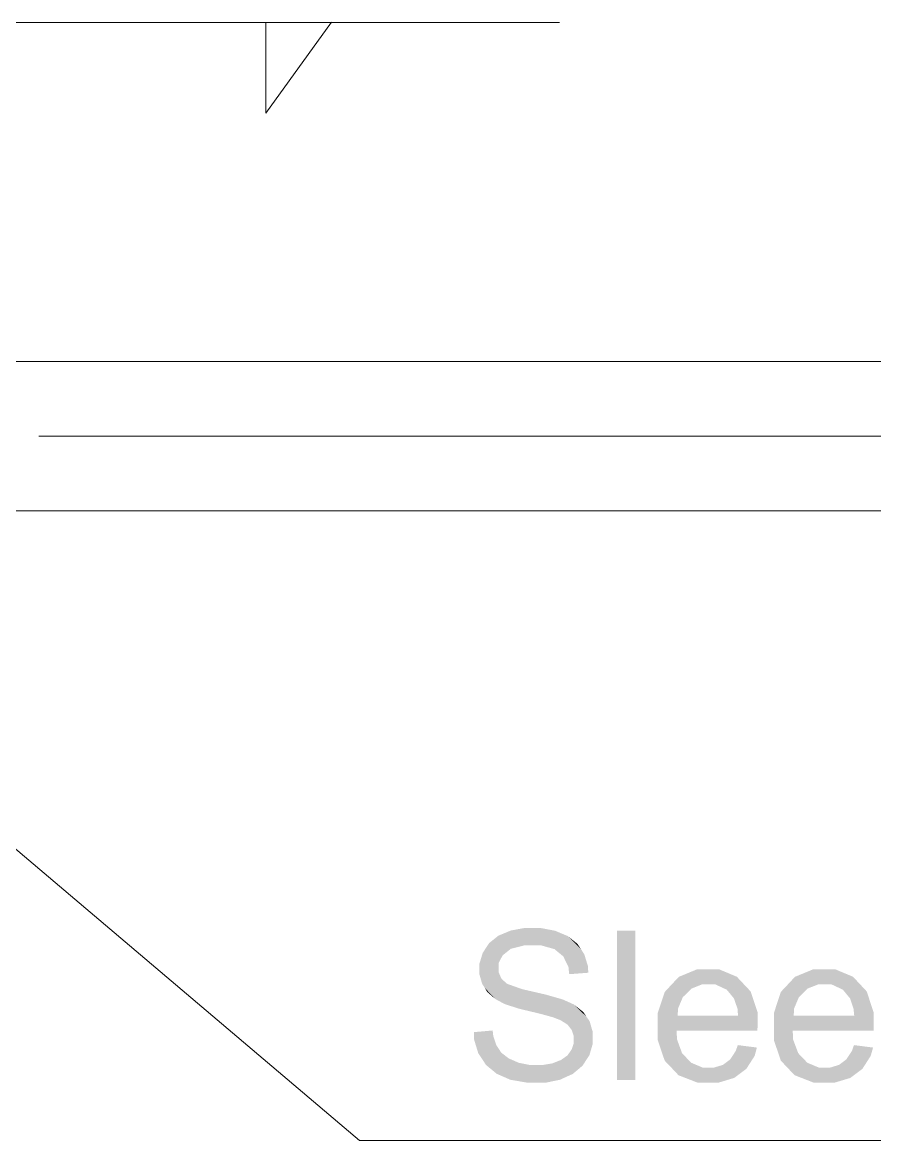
# Model space of a CAD drawing. Header units: millimetres. Extents: x 2 to 579, y 1 to 405.
# Drawn here: x 257.21 to 264.9, y 85.44 to 95.53 of the extents above; entities that cross this region are included whole.
import ezdxf

# ---------------------------------------------------------------- set-up
doc = ezdxf.new("R2010")
doc.units = ezdxf.units.MM
doc.linetypes.add('XKITLINE00', pattern=[0])
doc.layers.add('LinkedObject', color=7, linetype='Continuous', lineweight=0)

# ---------------------------------------------------------------- blocks, each defined once
blk = doc.blocks.new('*A4')
at = {"layer": 'LinkedObject'}
for points in [[(261.508, 87.285), (261.582, 87.136), (261.423, 87.217)], [(261.619, 87.166), (261.508, 87.285), (261.564, 87.308)], [(261.582, 87.136), (261.508, 87.285), (261.619, 87.166)], [(261.619, 87.331), (261.737, 87.196), (261.564, 87.308)], [(261.564, 87.308), (261.737, 87.196), (261.619, 87.166)], [(261.743, 87.354), (261.737, 87.196), (261.619, 87.331)], [(261.811, 87.354), (261.737, 87.196), (261.743, 87.354)], [(261.737, 87.196), (261.811, 87.354), (261.818, 87.196)], [(261.811, 87.354), (261.896, 87.196), (261.818, 87.196)], [(262.018, 87.329), (261.811, 87.354), (261.886, 87.354)], [(262.075, 87.305), (261.811, 87.354), (262.018, 87.329)], [(262.013, 87.163), (261.811, 87.354), (262.075, 87.305)], [(261.896, 87.196), (261.811, 87.354), (262.013, 87.163)], [(262.075, 87.305), (262.053, 87.13), (262.013, 87.163)], [(262.133, 87.281), (262.053, 87.13), (262.075, 87.305)], [(262.743, 87.331), (262.577, 85.981), (262.577, 87.331)], [(262.743, 85.981), (262.577, 85.981), (262.743, 87.331)], [(261.423, 87.217), (261.582, 87.136), (261.394, 87.173)], [(262.053, 87.13), (262.133, 87.281), (262.093, 87.097)], [(262.093, 87.097), (262.133, 87.281), (262.252, 87.163)], [(262.252, 87.163), (262.133, 87.281), (262.221, 87.21)], [(261.394, 87.173), (261.336, 86.981), (261.365, 87.128)], [(261.545, 87.107), (261.336, 86.981), (261.394, 87.173)], [(261.365, 87.128), (261.336, 86.981), (261.336, 87.032)], [(261.508, 87.035), (261.336, 86.981), (261.545, 87.107)], [(261.394, 87.173), (261.582, 87.136), (261.545, 87.107)], [(262.252, 87.163), (262.139, 87.001), (262.093, 87.097)], [(262.282, 87.116), (262.139, 87.001), (262.252, 87.163)], [(262.315, 87.009), (262.139, 87.001), (262.282, 87.116)], [(261.336, 86.981), (261.508, 87.035), (261.508, 86.993)], [(261.508, 86.957), (261.336, 86.981), (261.508, 86.993)], [(261.336, 86.981), (261.508, 86.957), (261.336, 86.935)], [(262.318, 86.95), (262.139, 87.001), (262.315, 87.009)], [(262.139, 87.001), (262.318, 86.95), (262.146, 86.937)], [(263.299, 86.981), (263.071, 86.845), (263.135, 86.913)], [(263.4, 86.981), (263.071, 86.845), (263.299, 86.981)], [(263.344, 86.845), (263.071, 86.845), (263.4, 86.981)], [(263.344, 86.845), (263.4, 86.981), (263.401, 86.845)], [(263.4, 86.981), (263.464, 86.845), (263.401, 86.845)], [(263.658, 86.914), (263.4, 86.981), (263.498, 86.981)], [(263.72, 86.848), (263.4, 86.981), (263.658, 86.914)], [(263.567, 86.797), (263.4, 86.981), (263.72, 86.848)], [(263.464, 86.845), (263.4, 86.981), (263.567, 86.797)], [(264.347, 86.981), (264.119, 86.845), (264.182, 86.913)], [(264.448, 86.981), (264.119, 86.845), (264.347, 86.981)], [(264.392, 86.845), (264.119, 86.845), (264.448, 86.981)], [(264.392, 86.845), (264.448, 86.981), (264.449, 86.845)], [(264.448, 86.981), (264.512, 86.845), (264.449, 86.845)], [(264.706, 86.914), (264.448, 86.981), (264.546, 86.981)], [(264.768, 86.848), (264.448, 86.981), (264.706, 86.914)], [(264.615, 86.797), (264.448, 86.981), (264.768, 86.848)], [(264.512, 86.845), (264.448, 86.981), (264.615, 86.797)], [(261.336, 86.935), (261.508, 86.957), (261.36, 86.851)], [(261.36, 86.851), (261.508, 86.957), (261.384, 86.813)], [(261.384, 86.813), (261.508, 86.957), (261.534, 86.897)], [(261.534, 86.897), (261.479, 86.713), (261.384, 86.813)], [(261.56, 86.873), (261.479, 86.713), (261.534, 86.897)], [(261.384, 86.813), (261.479, 86.713), (261.407, 86.776)], [(261.479, 86.713), (261.56, 86.873), (261.527, 86.687)], [(261.527, 86.687), (261.56, 86.873), (261.586, 86.85)], [(261.527, 86.687), (261.586, 86.85), (261.564, 86.667)], [(261.564, 86.667), (261.586, 86.85), (261.695, 86.625)], [(261.695, 86.625), (261.586, 86.85), (261.721, 86.802)], [(261.695, 86.625), (261.721, 86.802), (261.787, 86.603)], [(261.787, 86.603), (261.721, 86.802), (261.829, 86.777)], [(263.071, 86.845), (262.944, 86.585), (263.008, 86.777)], [(263.171, 86.73), (262.944, 86.585), (263.071, 86.845)], [(263.071, 86.845), (263.21, 86.768), (263.171, 86.73)], [(263.21, 86.768), (263.071, 86.845), (263.249, 86.807)], [(263.249, 86.807), (263.071, 86.845), (263.344, 86.845)], [(263.567, 86.797), (263.72, 86.848), (263.607, 86.749)], [(263.72, 86.848), (263.632, 86.718), (263.607, 86.749)], [(263.632, 86.718), (263.72, 86.848), (263.664, 86.626)], [(263.664, 86.626), (263.72, 86.848), (263.845, 86.593)], [(263.845, 86.593), (263.72, 86.848), (263.783, 86.781)], [(264.119, 86.845), (263.992, 86.585), (264.055, 86.777)], [(264.218, 86.73), (263.992, 86.585), (264.119, 86.845)], [(264.119, 86.845), (264.257, 86.768), (264.218, 86.73)], [(264.257, 86.768), (264.119, 86.845), (264.296, 86.807)], [(264.296, 86.807), (264.119, 86.845), (264.392, 86.845)], [(264.615, 86.797), (264.768, 86.848), (264.654, 86.749)], [(264.768, 86.848), (264.68, 86.718), (264.654, 86.749)], [(264.68, 86.718), (264.768, 86.848), (264.711, 86.626)], [(264.711, 86.626), (264.768, 86.848), (264.892, 86.593)], [(264.892, 86.593), (264.768, 86.848), (264.83, 86.781)], [(261.787, 86.603), (261.829, 86.777), (261.88, 86.581)], [(261.88, 86.581), (261.829, 86.777), (261.938, 86.752)], [(261.88, 86.581), (261.938, 86.752), (262, 86.548)], [(262, 86.548), (261.938, 86.752), (262.028, 86.537)], [(262.028, 86.537), (261.938, 86.752), (262.07, 86.521)], [(262.087, 86.709), (262.07, 86.521), (261.938, 86.752)], [(262.128, 86.691), (262.07, 86.521), (262.087, 86.709)], [(262.07, 86.521), (262.128, 86.691), (262.131, 86.481)], [(262.131, 86.481), (262.128, 86.691), (262.187, 86.664)], [(263.128, 86.628), (262.944, 86.585), (263.171, 86.73)], [(264.175, 86.628), (263.992, 86.585), (264.218, 86.73)], [(262.131, 86.481), (262.187, 86.664), (262.15, 86.457)], [(262.15, 86.457), (262.187, 86.664), (262.168, 86.434)], [(262.187, 86.664), (262.302, 86.553), (262.168, 86.434)], [(262.302, 86.553), (262.187, 86.664), (262.274, 86.595)], [(262.944, 86.585), (263.128, 86.628), (263.124, 86.564)], [(263.124, 86.564), (262.944, 86.462), (262.944, 86.585)], [(263.664, 86.626), (263.845, 86.593), (263.669, 86.564)], [(263.845, 86.472), (263.669, 86.564), (263.845, 86.593)], [(263.992, 86.585), (264.175, 86.628), (264.171, 86.564)], [(264.171, 86.564), (263.992, 86.462), (263.992, 86.585)], [(264.711, 86.626), (264.892, 86.593), (264.717, 86.564)], [(264.892, 86.472), (264.717, 86.564), (264.892, 86.593)], [(262.168, 86.434), (262.302, 86.553), (262.187, 86.378)], [(262.187, 86.378), (262.302, 86.553), (262.33, 86.512)], [(262.187, 86.378), (262.33, 86.512), (262.187, 86.347)], [(262.187, 86.347), (262.33, 86.512), (262.187, 86.315)], [(262.33, 86.512), (262.358, 86.362), (262.187, 86.315)], [(262.358, 86.362), (262.33, 86.512), (262.358, 86.416)], [(263.124, 86.564), (263.845, 86.472), (262.944, 86.462)], [(263.669, 86.564), (263.845, 86.472), (263.124, 86.564)], [(264.171, 86.564), (264.892, 86.472), (263.992, 86.462)], [(264.717, 86.564), (264.892, 86.472), (264.171, 86.564)], [(261.461, 86.378), (261.286, 86.414), (261.455, 86.429)], [(261.286, 86.414), (261.36, 86.172), (261.288, 86.346)], [(261.461, 86.378), (261.36, 86.172), (261.286, 86.414)], [(261.489, 86.295), (261.36, 86.172), (261.461, 86.378)], [(263.845, 86.464), (262.944, 86.462), (263.845, 86.472)], [(263.844, 86.442), (262.944, 86.462), (263.845, 86.464)], [(262.944, 86.462), (263.07, 86.091), (262.944, 86.343)], [(263.119, 86.347), (263.07, 86.091), (262.944, 86.462)], [(263.119, 86.347), (262.944, 86.462), (263.114, 86.428)], [(263.844, 86.428), (262.944, 86.462), (263.844, 86.442)], [(263.114, 86.428), (262.944, 86.462), (263.844, 86.428)], [(264.892, 86.464), (263.992, 86.462), (264.892, 86.472)], [(264.892, 86.442), (263.992, 86.462), (264.892, 86.464)], [(263.992, 86.462), (264.117, 86.091), (263.992, 86.343)], [(264.166, 86.347), (264.117, 86.091), (263.992, 86.462)], [(264.166, 86.347), (263.992, 86.462), (264.162, 86.428)], [(264.891, 86.428), (263.992, 86.462), (264.892, 86.442)], [(264.162, 86.428), (263.992, 86.462), (264.891, 86.428)], [(261.288, 86.346), (261.36, 86.172), (261.325, 86.225)], [(261.36, 86.172), (261.489, 86.295), (261.395, 86.118)], [(261.395, 86.118), (261.489, 86.295), (261.492, 86.038)], [(261.511, 86.262), (261.492, 86.038), (261.489, 86.295)], [(262.168, 86.258), (262.358, 86.362), (262.328, 86.206)], [(262.187, 86.315), (262.358, 86.362), (262.168, 86.258)], [(262.328, 86.206), (262.358, 86.362), (262.358, 86.308)], [(262.944, 86.343), (263.07, 86.091), (263.007, 86.157)], [(263.164, 86.224), (263.07, 86.091), (263.119, 86.347)], [(263.597, 86.167), (263.839, 86.275), (263.744, 86.083)], [(263.648, 86.244), (263.839, 86.275), (263.597, 86.167)], [(263.839, 86.275), (263.648, 86.244), (263.667, 86.297)], [(263.744, 86.083), (263.839, 86.275), (263.819, 86.2)], [(263.992, 86.343), (264.117, 86.091), (264.055, 86.157)], [(264.212, 86.224), (264.117, 86.091), (264.166, 86.347)], [(264.645, 86.167), (264.887, 86.275), (264.791, 86.083)], [(264.696, 86.244), (264.887, 86.275), (264.645, 86.167)], [(264.887, 86.275), (264.696, 86.244), (264.715, 86.297)], [(264.791, 86.083), (264.887, 86.275), (264.866, 86.2)], [(261.532, 86.23), (261.492, 86.038), (261.511, 86.262)], [(261.532, 86.23), (261.554, 86.011), (261.492, 86.038)], [(261.6, 86.177), (261.554, 86.011), (261.532, 86.23)], [(261.554, 86.011), (261.6, 86.177), (261.616, 85.984)], [(261.646, 86.157), (261.616, 85.984), (261.6, 86.177)], [(262.13, 86.204), (262.297, 86.159), (262.072, 86.163)], [(262.149, 86.231), (262.328, 86.206), (262.13, 86.204)], [(262.297, 86.159), (262.13, 86.204), (262.328, 86.206)], [(262.168, 86.258), (262.328, 86.206), (262.149, 86.231)], [(263.07, 86.091), (263.164, 86.224), (263.132, 86.025)], [(263.205, 86.181), (263.132, 86.025), (263.164, 86.224)], [(263.246, 86.138), (263.132, 86.025), (263.205, 86.181)], [(264.117, 86.091), (264.212, 86.224), (264.18, 86.025)], [(264.253, 86.181), (264.18, 86.025), (264.212, 86.224)], [(264.294, 86.138), (264.18, 86.025), (264.253, 86.181)], [(261.692, 86.137), (261.616, 85.984), (261.646, 86.157)], [(261.692, 86.137), (261.769, 85.958), (261.616, 85.984)], [(261.795, 86.117), (261.769, 85.958), (261.692, 86.137)], [(261.795, 86.117), (261.86, 85.958), (261.769, 85.958)], [(261.853, 86.117), (261.86, 85.958), (261.795, 86.117)], [(261.853, 86.117), (261.933, 85.958), (261.86, 85.958)], [(261.904, 86.117), (261.933, 85.958), (261.853, 86.117)], [(261.994, 86.132), (262.12, 86.011), (261.904, 86.117)], [(261.904, 86.117), (262.12, 86.011), (261.933, 85.958)], [(262.033, 86.148), (262.266, 86.111), (261.994, 86.132)], [(262.178, 86.037), (261.994, 86.132), (262.266, 86.111)], [(262.12, 86.011), (261.994, 86.132), (262.178, 86.037)], [(262.072, 86.163), (262.266, 86.111), (262.033, 86.148)], [(262.072, 86.163), (262.297, 86.159), (262.266, 86.111)], [(263.246, 86.138), (263.41, 85.959), (263.132, 86.025)], [(263.348, 86.095), (263.41, 85.959), (263.246, 86.138)], [(263.41, 86.095), (263.41, 85.959), (263.348, 86.095)], [(263.455, 86.095), (263.689, 86.042), (263.41, 85.959)], [(263.455, 86.095), (263.41, 85.959), (263.41, 86.095)], [(263.533, 86.119), (263.689, 86.042), (263.455, 86.095)], [(263.565, 86.143), (263.744, 86.083), (263.533, 86.119)], [(263.689, 86.042), (263.533, 86.119), (263.744, 86.083)], [(263.597, 86.167), (263.744, 86.083), (263.565, 86.143)], [(264.294, 86.138), (264.457, 85.959), (264.18, 86.025)], [(264.396, 86.095), (264.457, 85.959), (264.294, 86.138)], [(264.457, 86.095), (264.457, 85.959), (264.396, 86.095)], [(264.503, 86.095), (264.737, 86.042), (264.457, 85.959)], [(264.503, 86.095), (264.457, 85.959), (264.457, 86.095)], [(264.581, 86.119), (264.737, 86.042), (264.503, 86.095)], [(264.613, 86.143), (264.791, 86.083), (264.581, 86.119)], [(264.737, 86.042), (264.581, 86.119), (264.791, 86.083)], [(264.645, 86.167), (264.791, 86.083), (264.613, 86.143)], [(261.933, 85.958), (262.12, 86.011), (262.062, 85.984)], [(263.132, 86.025), (263.41, 85.959), (263.302, 85.959)], [(263.41, 85.959), (263.689, 86.042), (263.495, 85.959)], [(263.495, 85.959), (263.689, 86.042), (263.634, 86.001)], [(264.18, 86.025), (264.457, 85.959), (264.35, 85.959)], [(264.457, 85.959), (264.737, 86.042), (264.542, 85.959)], [(264.542, 85.959), (264.737, 86.042), (264.682, 86.001)]]:
    blk.add_hatch(color=7, dxfattribs=at).paths.add_polyline_path(points, flags=17)
at = {"layer": 'LinkedObject', "color": 6, "linetype": 'XKITLINE00', "lineweight": 0}
for p, q in [((257.062, 95.525), (262.057, 95.524)), ((257.361, 91.792), (270.534, 91.792))]:
    blk.add_line(p, q, dxfattribs=at)
at = {"layer": 'LinkedObject', "color": 4, "linetype": 'XKITLINE00', "lineweight": 0}
for q in [(260.001, 95.526), (259.41, 95.526)]:
    blk.add_line((259.41, 94.705), q, dxfattribs=at)
at = {"layer": 'LinkedObject', "color": 7, "linetype": 'XKITLINE00', "lineweight": 0}
for p, q in [((239.068, 92.466), (268.202, 92.466)), ((268.202, 91.117), (239.068, 91.117))]:
    blk.add_line(p, q, dxfattribs=at)
at = {"layer": 'LinkedObject', "color": 1, "linetype": 'XKITLINE00', "lineweight": 0}
for p, q in [((255.149, 89.761), (260.255, 85.435)), ((260.255, 85.435), (270.729, 85.435))]:
    blk.add_line(p, q, dxfattribs=at)

msp = doc.modelspace()

# ---------------------------------------------------------------- block references
at = {"lineweight": 0}
msp.add_blockref('*A4', (0, 0), dxfattribs=at)

doc.saveas('drawing.dxf')
